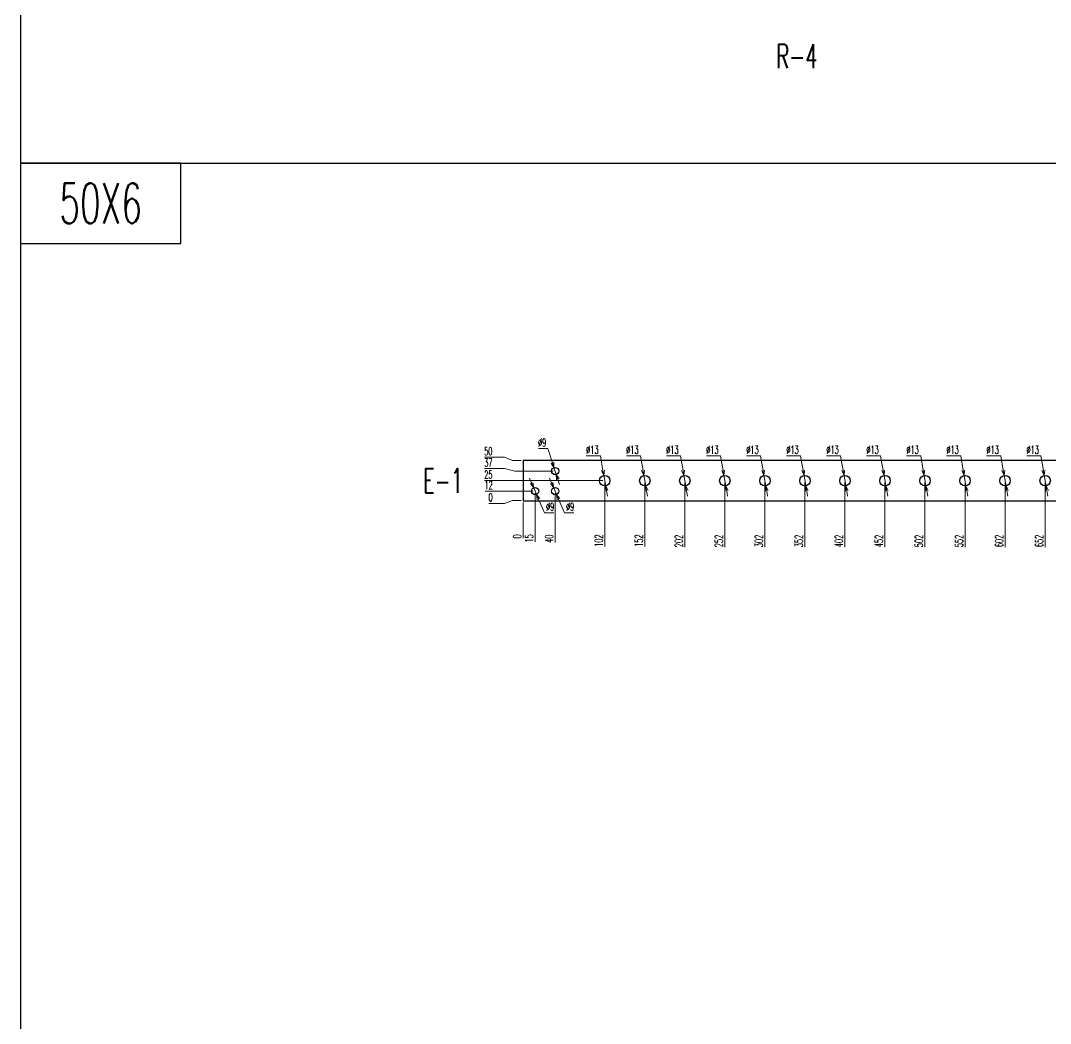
# Model space of a CAD drawing. Header units: millimetres. Extents: x 173893 to 258446, y -176540 to -123824.
# Drawn here: x 195809 to 197095, y -136433 to -135180 of the extents above; entities that cross this region are included whole.
import ezdxf
from ezdxf.enums import TextEntityAlignment as Align

# ---------------------------------------------------------------- set-up
doc = ezdxf.new("R2010")
doc.units = ezdxf.units.MM
doc.header["$LTSCALE"] = 3
doc.layers.add('@.DM. NÉT CHÍNH', color=7, linetype='Continuous')
doc.styles.add('Ann_w01', font='romans.shx', dxfattribs={"width": 0.6, "bigfont": 'chineset.shx'})
doc.dimstyles.new('Dim 01_SC05', dxfattribs={"dimscale": 5, "dimtxt": 2, "dimasz": 1.3, "dimexe": 0.5, "dimexo": 0.5, "dimgap": 0.5, "dimtad": 1, "dimtoh": 1, "dimdec": 1, "dimzin": 12, "dimdsep": 46, "dimtxsty": 'Ann_w01', "dimblk": 'OPEN30', "dimcen": 1.5, "dimclrd": 6, "dimclre": 6, "dimclrt": 3, "dimadec": 1, "dimazin": 3, "dimtm": 1e-09, "dimtfac": 1, "dimtdec": 1, "dimtmove": 0, "dimatfit": 3, "dimldrblk": 'OPEN30', "dimfxl": 1, "dimtolj": 1, "dimlwd": 20, "dimlwe": 20, "dimarcsym": 0})

# ---------------------------------------------------------------- blocks, each defined once
blk = doc.blocks.new('*D3878')
at = {"layer": '@.DM. NÉT CHÍNH', "color": 6, "linetype": 'Continuous', "lineweight": 20, "transparency": 16777216}
blk.add_line((196436.5, -135782.5), (196436.5, -135826.7), dxfattribs=at)
at = {"layer": 'Defpoints', "color": 0, "linetype": 'Continuous', "transparency": 16777216}
for p in [(196436.5, -135755), (196436.5, -135780), (196436.5, -135820.2)]:
    blk.add_point(p, dxfattribs=at)
at = {"layer": '@.DM. NÉT CHÍNH', "color": 3, "linetype": 'Continuous', "transparency": 16777216, "insert": (196429, -135824.7), "char_height": 10, "attachment_point": 5, "rotation": 90, "style": 'Ann_w01'}
blk.add_mtext('\\A1;0', dxfattribs=at)
blk = doc.blocks.new('_Open30')
at = {"color": 0, "linetype": 'ByBlock', "lineweight": -2}
for p, q in [((-1, 0.27), (0, 0)), ((0, 0), (-1, -0.27)), ((0, 0), (-1, 0))]:
    blk.add_line(p, q, dxfattribs=at)
blk = doc.blocks.new('*D3879')
at = {"layer": '@.DM. NÉT CHÍNH', "color": 6, "linetype": 'Continuous', "lineweight": 20, "transparency": 16777216}
blk.add_line((196451.5, -135770.5), (196451.5, -135831.6), dxfattribs=at)
at = {"layer": 'Defpoints', "color": 0, "linetype": 'Continuous', "transparency": 16777216}
for p in [(196436.5, -135755), (196451.5, -135768), (196451.5, -135820.2)]:
    blk.add_point(p, dxfattribs=at)
at = {"layer": '@.DM. NÉT CHÍNH', "color": 3, "linetype": 'Continuous', "transparency": 16777216, "insert": (196444, -135827.2), "char_height": 10, "attachment_point": 5, "rotation": 90, "style": 'Ann_w01'}
blk.add_mtext('\\A1;15', dxfattribs=at)
blk = doc.blocks.new('*D3880')
at = {"layer": '@.DM. NÉT CHÍNH', "color": 6, "linetype": 'Continuous', "lineweight": 20, "transparency": 16777216}
blk.add_line((196476.5, -135770.5), (196476.5, -135832.4), dxfattribs=at)
at = {"layer": 'Defpoints', "color": 0, "linetype": 'Continuous', "transparency": 16777216}
for p in [(196436.5, -135755), (196476.5, -135768), (196476.5, -135820.2)]:
    blk.add_point(p, dxfattribs=at)
at = {"layer": '@.DM. NÉT CHÍNH', "color": 3, "linetype": 'Continuous', "transparency": 16777216, "insert": (196469, -135827.6), "char_height": 10, "attachment_point": 5, "rotation": 90, "style": 'Ann_w01'}
blk.add_mtext('\\A1;40', dxfattribs=at)
blk = doc.blocks.new('*D3881')
at = {"layer": '@.DM. NÉT CHÍNH', "color": 6, "linetype": 'Continuous', "lineweight": 20, "transparency": 16777216}
blk.add_line((196538.5, -135757.5), (196538.5, -135837.3), dxfattribs=at)
at = {"layer": 'Defpoints', "color": 0, "linetype": 'Continuous', "transparency": 16777216}
for p in [(196436.5, -135755), (196538.5, -135755), (196538.5, -135820.2)]:
    blk.add_point(p, dxfattribs=at)
at = {"layer": '@.DM. NÉT CHÍNH', "color": 3, "linetype": 'Continuous', "transparency": 16777216, "insert": (196531, -135830), "char_height": 10, "attachment_point": 5, "rotation": 90, "style": 'Ann_w01'}
blk.add_mtext('\\A1;102', dxfattribs=at)
blk = doc.blocks.new('*D3882')
at = {"layer": '@.DM. NÉT CHÍNH', "color": 6, "linetype": 'Continuous', "lineweight": 20, "transparency": 16777216}
blk.add_line((196588.5, -135757.5), (196588.5, -135837.3), dxfattribs=at)
at = {"layer": 'Defpoints', "color": 0, "linetype": 'Continuous', "transparency": 16777216}
for p in [(196436.5, -135755), (196588.5, -135755), (196588.5, -135820.2)]:
    blk.add_point(p, dxfattribs=at)
at = {"layer": '@.DM. NÉT CHÍNH', "color": 3, "linetype": 'Continuous', "transparency": 16777216, "insert": (196581, -135830), "char_height": 10, "attachment_point": 5, "rotation": 90, "style": 'Ann_w01'}
blk.add_mtext('\\A1;152', dxfattribs=at)
blk = doc.blocks.new('*D3883')
at = {"layer": '@.DM. NÉT CHÍNH', "color": 6, "linetype": 'Continuous', "lineweight": 20, "transparency": 16777216}
blk.add_line((196638.5, -135757.5), (196638.5, -135838.2), dxfattribs=at)
at = {"layer": 'Defpoints', "color": 0, "linetype": 'Continuous', "transparency": 16777216}
for p in [(196436.5, -135755), (196638.5, -135755), (196638.5, -135820.2)]:
    blk.add_point(p, dxfattribs=at)
at = {"layer": '@.DM. NÉT CHÍNH', "color": 3, "linetype": 'Continuous', "transparency": 16777216, "insert": (196631, -135830.4), "char_height": 10, "attachment_point": 5, "rotation": 90, "style": 'Ann_w01'}
blk.add_mtext('\\A1;202', dxfattribs=at)
blk = doc.blocks.new('*D3884')
at = {"layer": '@.DM. NÉT CHÍNH', "color": 6, "linetype": 'Continuous', "lineweight": 20, "transparency": 16777216}
blk.add_line((196688.5, -135757.5), (196688.5, -135838.2), dxfattribs=at)
at = {"layer": 'Defpoints', "color": 0, "linetype": 'Continuous', "transparency": 16777216}
for p in [(196436.5, -135755), (196688.5, -135755), (196688.5, -135820.2)]:
    blk.add_point(p, dxfattribs=at)
at = {"layer": '@.DM. NÉT CHÍNH', "color": 3, "linetype": 'Continuous', "transparency": 16777216, "insert": (196681, -135830.4), "char_height": 10, "attachment_point": 5, "rotation": 90, "style": 'Ann_w01'}
blk.add_mtext('\\A1;252', dxfattribs=at)
blk = doc.blocks.new('*D3885')
at = {"layer": '@.DM. NÉT CHÍNH', "color": 6, "linetype": 'Continuous', "lineweight": 20, "transparency": 16777216}
blk.add_line((196738.5, -135757.5), (196738.5, -135838.2), dxfattribs=at)
at = {"layer": 'Defpoints', "color": 0, "linetype": 'Continuous', "transparency": 16777216}
for p in [(196436.5, -135755), (196738.5, -135755), (196738.5, -135820.2)]:
    blk.add_point(p, dxfattribs=at)
at = {"layer": '@.DM. NÉT CHÍNH', "color": 3, "linetype": 'Continuous', "transparency": 16777216, "insert": (196731, -135830.4), "char_height": 10, "attachment_point": 5, "rotation": 90, "style": 'Ann_w01'}
blk.add_mtext('\\A1;302', dxfattribs=at)
blk = doc.blocks.new('*D3886')
at = {"layer": '@.DM. NÉT CHÍNH', "color": 6, "linetype": 'Continuous', "lineweight": 20, "transparency": 16777216}
blk.add_line((196788.5, -135757.5), (196788.5, -135838.2), dxfattribs=at)
at = {"layer": 'Defpoints', "color": 0, "linetype": 'Continuous', "transparency": 16777216}
for p in [(196436.5, -135755), (196788.5, -135755), (196788.5, -135820.2)]:
    blk.add_point(p, dxfattribs=at)
at = {"layer": '@.DM. NÉT CHÍNH', "color": 3, "linetype": 'Continuous', "transparency": 16777216, "insert": (196781, -135830.4), "char_height": 10, "attachment_point": 5, "rotation": 90, "style": 'Ann_w01'}
blk.add_mtext('\\A1;352', dxfattribs=at)
blk = doc.blocks.new('*D3887')
at = {"layer": '@.DM. NÉT CHÍNH', "color": 6, "linetype": 'Continuous', "lineweight": 20, "transparency": 16777216}
blk.add_line((196838.5, -135757.5), (196838.5, -135838.2), dxfattribs=at)
at = {"layer": 'Defpoints', "color": 0, "linetype": 'Continuous', "transparency": 16777216}
for p in [(196436.5, -135755), (196838.5, -135755), (196838.5, -135820.2)]:
    blk.add_point(p, dxfattribs=at)
at = {"layer": '@.DM. NÉT CHÍNH', "color": 3, "linetype": 'Continuous', "transparency": 16777216, "insert": (196831, -135830.4), "char_height": 10, "attachment_point": 5, "rotation": 90, "style": 'Ann_w01'}
blk.add_mtext('\\A1;402', dxfattribs=at)
blk = doc.blocks.new('*D3888')
at = {"layer": '@.DM. NÉT CHÍNH', "color": 6, "linetype": 'Continuous', "lineweight": 20, "transparency": 16777216}
blk.add_line((196888.5, -135757.5), (196888.5, -135838.2), dxfattribs=at)
at = {"layer": 'Defpoints', "color": 0, "linetype": 'Continuous', "transparency": 16777216}
for p in [(196436.5, -135755), (196888.5, -135755), (196888.5, -135820.2)]:
    blk.add_point(p, dxfattribs=at)
at = {"layer": '@.DM. NÉT CHÍNH', "color": 3, "linetype": 'Continuous', "transparency": 16777216, "insert": (196881, -135830.4), "char_height": 10, "attachment_point": 5, "rotation": 90, "style": 'Ann_w01'}
blk.add_mtext('\\A1;452', dxfattribs=at)
blk = doc.blocks.new('*D3889')
at = {"layer": '@.DM. NÉT CHÍNH', "color": 6, "linetype": 'Continuous', "lineweight": 20, "transparency": 16777216}
blk.add_line((196938.5, -135757.5), (196938.5, -135838.2), dxfattribs=at)
at = {"layer": 'Defpoints', "color": 0, "linetype": 'Continuous', "transparency": 16777216}
for p in [(196436.5, -135755), (196938.5, -135755), (196938.5, -135820.2)]:
    blk.add_point(p, dxfattribs=at)
at = {"layer": '@.DM. NÉT CHÍNH', "color": 3, "linetype": 'Continuous', "transparency": 16777216, "insert": (196931, -135830.4), "char_height": 10, "attachment_point": 5, "rotation": 90, "style": 'Ann_w01'}
blk.add_mtext('\\A1;502', dxfattribs=at)
blk = doc.blocks.new('*D3890')
at = {"layer": '@.DM. NÉT CHÍNH', "color": 6, "linetype": 'Continuous', "lineweight": 20, "transparency": 16777216}
blk.add_line((196988.5, -135757.5), (196988.5, -135838.2), dxfattribs=at)
at = {"layer": 'Defpoints', "color": 0, "linetype": 'Continuous', "transparency": 16777216}
for p in [(196436.5, -135755), (196988.5, -135755), (196988.5, -135820.2)]:
    blk.add_point(p, dxfattribs=at)
at = {"layer": '@.DM. NÉT CHÍNH', "color": 3, "linetype": 'Continuous', "transparency": 16777216, "insert": (196981, -135830.4), "char_height": 10, "attachment_point": 5, "rotation": 90, "style": 'Ann_w01'}
blk.add_mtext('\\A1;552', dxfattribs=at)
blk = doc.blocks.new('*D3891')
at = {"layer": '@.DM. NÉT CHÍNH', "color": 6, "linetype": 'Continuous', "lineweight": 20, "transparency": 16777216}
blk.add_line((197038.5, -135757.5), (197038.5, -135837.9), dxfattribs=at)
at = {"layer": 'Defpoints', "color": 0, "linetype": 'Continuous', "transparency": 16777216}
for p in [(196436.5, -135755), (197038.5, -135755), (197038.5, -135820.2)]:
    blk.add_point(p, dxfattribs=at)
at = {"layer": '@.DM. NÉT CHÍNH', "color": 3, "linetype": 'Continuous', "transparency": 16777216, "insert": (197031, -135830.3), "char_height": 10, "attachment_point": 5, "rotation": 90, "style": 'Ann_w01'}
blk.add_mtext('\\A1;602', dxfattribs=at)
blk = doc.blocks.new('*D3892')
at = {"layer": '@.DM. NÉT CHÍNH', "color": 6, "linetype": 'Continuous', "lineweight": 20, "transparency": 16777216}
blk.add_line((197088.5, -135757.5), (197088.5, -135837.9), dxfattribs=at)
at = {"layer": 'Defpoints', "color": 0, "linetype": 'Continuous', "transparency": 16777216}
for p in [(196436.5, -135755), (197088.5, -135755), (197088.5, -135820.2)]:
    blk.add_point(p, dxfattribs=at)
at = {"layer": '@.DM. NÉT CHÍNH', "color": 3, "linetype": 'Continuous', "transparency": 16777216, "insert": (197081, -135830.3), "char_height": 10, "attachment_point": 5, "rotation": 90, "style": 'Ann_w01'}
blk.add_mtext('\\A1;652', dxfattribs=at)
blk = doc.blocks.new('*D3893')
at = {"layer": '@.DM. NÉT CHÍNH', "color": 6, "linetype": 'Continuous', "lineweight": 20, "transparency": 16777216}
blk.add_line((197138.5, -135757.5), (197138.5, -135838.2), dxfattribs=at)
at = {"layer": 'Defpoints', "color": 0, "linetype": 'Continuous', "transparency": 16777216}
for p in [(196436.5, -135755), (197138.5, -135755), (197138.5, -135820.2)]:
    blk.add_point(p, dxfattribs=at)
at = {"layer": '@.DM. NÉT CHÍNH', "color": 3, "linetype": 'Continuous', "transparency": 16777216, "insert": (197131, -135830.4), "char_height": 10, "attachment_point": 5, "rotation": 90, "style": 'Ann_w01'}
blk.add_mtext('\\A1;702', dxfattribs=at)
blk = doc.blocks.new('*D3894')
at = {"layer": '@.DM. NÉT CHÍNH', "color": 6, "linetype": 'Continuous', "lineweight": 20, "transparency": 16777216}
blk.add_line((197188.5, -135757.5), (197188.5, -135838.2), dxfattribs=at)
at = {"layer": 'Defpoints', "color": 0, "linetype": 'Continuous', "transparency": 16777216}
for p in [(196436.5, -135755), (197188.5, -135755), (197188.5, -135820.2)]:
    blk.add_point(p, dxfattribs=at)
at = {"layer": '@.DM. NÉT CHÍNH', "color": 3, "linetype": 'Continuous', "transparency": 16777216, "insert": (197181, -135830.4), "char_height": 10, "attachment_point": 5, "rotation": 90, "style": 'Ann_w01'}
blk.add_mtext('\\A1;752', dxfattribs=at)
blk = doc.blocks.new('*D3895')
at = {"layer": '@.DM. NÉT CHÍNH', "color": 6, "linetype": 'Continuous', "lineweight": 20, "transparency": 16777216}
blk.add_line((197238.5, -135757.5), (197238.5, -135838.2), dxfattribs=at)
at = {"layer": 'Defpoints', "color": 0, "linetype": 'Continuous', "transparency": 16777216}
for p in [(196436.5, -135755), (197238.5, -135755), (197238.5, -135820.2)]:
    blk.add_point(p, dxfattribs=at)
at = {"layer": '@.DM. NÉT CHÍNH', "color": 3, "linetype": 'Continuous', "transparency": 16777216, "insert": (197231, -135830.4), "char_height": 10, "attachment_point": 5, "rotation": 90, "style": 'Ann_w01'}
blk.add_mtext('\\A1;802', dxfattribs=at)
blk = doc.blocks.new('*D3896')
at = {"layer": '@.DM. NÉT CHÍNH', "color": 6, "linetype": 'Continuous', "lineweight": 20, "transparency": 16777216}
blk.add_line((197288.5, -135757.5), (197288.5, -135838.2), dxfattribs=at)
at = {"layer": 'Defpoints', "color": 0, "linetype": 'Continuous', "transparency": 16777216}
for p in [(196436.5, -135755), (197288.5, -135755), (197288.5, -135820.2)]:
    blk.add_point(p, dxfattribs=at)
at = {"layer": '@.DM. NÉT CHÍNH', "color": 3, "linetype": 'Continuous', "transparency": 16777216, "insert": (197281, -135830.4), "char_height": 10, "attachment_point": 5, "rotation": 90, "style": 'Ann_w01'}
blk.add_mtext('\\A1;852', dxfattribs=at)
blk = doc.blocks.new('*D3897')
at = {"layer": '@.DM. NÉT CHÍNH', "color": 6, "linetype": 'Continuous', "lineweight": 20, "transparency": 16777216}
blk.add_line((197350.5, -135770.5), (197350.5, -135838.4), dxfattribs=at)
at = {"layer": 'Defpoints', "color": 0, "linetype": 'Continuous', "transparency": 16777216}
for p in [(196436.5, -135755), (197350.5, -135768), (197350.5, -135820.2)]:
    blk.add_point(p, dxfattribs=at)
at = {"layer": '@.DM. NÉT CHÍNH', "color": 3, "linetype": 'Continuous', "transparency": 16777216, "insert": (197343, -135830.6), "char_height": 10, "attachment_point": 5, "rotation": 90, "style": 'Ann_w01'}
blk.add_mtext('\\A1;914', dxfattribs=at)
blk = doc.blocks.new('*D3898')
at = {"layer": '@.DM. NÉT CHÍNH', "color": 6, "linetype": 'Continuous', "lineweight": 20, "transparency": 16777216}
blk.add_line((197390.5, -135770.5), (197390.5, -135838.4), dxfattribs=at)
at = {"layer": 'Defpoints', "color": 0, "linetype": 'Continuous', "transparency": 16777216}
for p in [(196436.5, -135755), (197390.5, -135768), (197390.5, -135820.2)]:
    blk.add_point(p, dxfattribs=at)
at = {"layer": '@.DM. NÉT CHÍNH', "color": 3, "linetype": 'Continuous', "transparency": 16777216, "insert": (197383, -135830.6), "char_height": 10, "attachment_point": 5, "rotation": 90, "style": 'Ann_w01'}
blk.add_mtext('\\A1;954', dxfattribs=at)
blk = doc.blocks.new('*D3899')
at = {"layer": '@.DM. NÉT CHÍNH', "color": 6, "linetype": 'Continuous', "lineweight": 20, "transparency": 16777216}
blk.add_line((197415.5, -135782.5), (197415.5, -135837.9), dxfattribs=at)
at = {"layer": 'Defpoints', "color": 0, "linetype": 'Continuous', "transparency": 16777216}
for p in [(196436.5, -135755), (197415.5, -135780), (197415.5, -135820.2)]:
    blk.add_point(p, dxfattribs=at)
at = {"layer": '@.DM. NÉT CHÍNH', "color": 3, "linetype": 'Continuous', "transparency": 16777216, "insert": (197408, -135830.3), "char_height": 10, "attachment_point": 5, "rotation": 90, "style": 'Ann_w01'}
blk.add_mtext('\\A1;979', dxfattribs=at)
blk = doc.blocks.new('*D3900')
at = {"layer": '@.DM. NÉT CHÍNH', "color": 6, "linetype": 'Continuous', "lineweight": 20, "transparency": 16777216}
for p, q in [((196447.2, -135757.9), (196444.6, -135752)), ((196449.8, -135763.9), (196453.3, -135772.2)), ((196463.2, -135795.1), (196455.9, -135778.1)), ((196474.8, -135795.1), (196463.2, -135795.1))]:
    blk.add_line(p, q, dxfattribs=at)
at = {"layer": 'Defpoints', "color": 0, "linetype": 'Continuous', "transparency": 16777216}
for p in [(196449.8, -135763.9), (196453.3, -135772.2)]:
    blk.add_point(p, dxfattribs=at)
at = {"layer": '@.DM. NÉT CHÍNH', "color": 6, "linetype": 'Continuous', "lineweight": 20, "transparency": 16777216, "xscale": 6.5, "yscale": 6.5, "zscale": 6.5}
for p, rotation in [((196449.8, -135763.9), 293.2903205524896), ((196453.3, -135772.2), 113.2903205524897)]:
    blk.add_blockref('_Open30', p, dxfattribs=dict(at, rotation=rotation))
at = {"layer": '@.DM. NÉT CHÍNH', "color": 3, "linetype": 'Continuous', "transparency": 16777216, "insert": (196470.3, -135787.6), "char_height": 10, "attachment_point": 5, "style": 'Ann_w01'}
blk.add_mtext('\\A1;∅9', dxfattribs=at)
blk = doc.blocks.new('*D3901')
at = {"layer": '@.DM. NÉT CHÍNH', "color": 6, "linetype": 'Continuous', "lineweight": 20, "transparency": 16777216}
for p, q in [((196472.2, -135757.9), (196469.6, -135752)), ((196474.8, -135763.9), (196478.3, -135772.2)), ((196488.2, -135795.1), (196480.9, -135778.1)), ((196499.8, -135795.1), (196488.2, -135795.1))]:
    blk.add_line(p, q, dxfattribs=at)
at = {"layer": 'Defpoints', "color": 0, "linetype": 'Continuous', "transparency": 16777216}
for p in [(196474.8, -135763.9), (196478.3, -135772.2)]:
    blk.add_point(p, dxfattribs=at)
at = {"layer": '@.DM. NÉT CHÍNH', "color": 6, "linetype": 'Continuous', "lineweight": 20, "transparency": 16777216, "xscale": 6.5, "yscale": 6.5, "zscale": 6.5}
for p, rotation in [((196474.8, -135763.9), 293.2903205517571), ((196478.3, -135772.2), 113.2903205517571)]:
    blk.add_blockref('_Open30', p, dxfattribs=dict(at, rotation=rotation))
at = {"layer": '@.DM. NÉT CHÍNH', "color": 3, "linetype": 'Continuous', "transparency": 16777216, "insert": (196495.3, -135787.6), "char_height": 10, "attachment_point": 5, "style": 'Ann_w01'}
blk.add_mtext('\\A1;∅9', dxfattribs=at)
blk = doc.blocks.new('*D3902')
at = {"layer": '@.DM. NÉT CHÍNH', "color": 6, "linetype": 'Continuous', "lineweight": 20, "transparency": 16777216}
for p, q in [((196515.5, -135724), (196533.1, -135724)), ((196533.1, -135724), (196536.3, -135742.2)), ((196539.7, -135761.4), (196537.4, -135748.6)), ((196540.8, -135767.8), (196541.9, -135774.3))]:
    blk.add_line(p, q, dxfattribs=at)
at = {"layer": 'Defpoints', "color": 0, "linetype": 'Continuous', "transparency": 16777216}
for p in [(196537.4, -135748.6), (196539.7, -135761.4)]:
    blk.add_point(p, dxfattribs=at)
at = {"layer": '@.DM. NÉT CHÍNH', "color": 6, "linetype": 'Continuous', "lineweight": 20, "transparency": 16777216, "xscale": 6.5, "yscale": 6.5, "zscale": 6.5}
for p, rotation in [((196537.4, -135748.6), 279.9068978013873), ((196539.7, -135761.4), 99.90689780138729)]:
    blk.add_blockref('_Open30', p, dxfattribs=dict(at, rotation=rotation))
at = {"layer": '@.DM. NÉT CHÍNH', "color": 3, "linetype": 'Continuous', "transparency": 16777216, "insert": (196523, -135716.5), "char_height": 10, "attachment_point": 5, "style": 'Ann_w01'}
blk.add_mtext('\\A1;∅13', dxfattribs=at)
blk = doc.blocks.new('*D3907')
at = {"layer": '@.DM. NÉT CHÍNH', "color": 6, "linetype": 'Continuous', "lineweight": 20, "transparency": 16777216}
for p, q in [((197065.5, -135724), (197083.1, -135724)), ((197083.1, -135724), (197086.3, -135742.2)), ((197089.7, -135761.4), (197087.4, -135748.6)), ((197090.8, -135767.8), (197091.9, -135774.3))]:
    blk.add_line(p, q, dxfattribs=at)
at = {"layer": 'Defpoints', "color": 0, "linetype": 'Continuous', "transparency": 16777216}
for p in [(197087.4, -135748.6), (197089.7, -135761.4)]:
    blk.add_point(p, dxfattribs=at)
at = {"layer": '@.DM. NÉT CHÍNH', "color": 6, "linetype": 'Continuous', "lineweight": 20, "transparency": 16777216, "xscale": 6.5, "yscale": 6.5, "zscale": 6.5}
for p, rotation in [((197087.4, -135748.6), 279.9068978007213), ((197089.7, -135761.4), 99.9068978007213)]:
    blk.add_blockref('_Open30', p, dxfattribs=dict(at, rotation=rotation))
at = {"layer": '@.DM. NÉT CHÍNH', "color": 3, "linetype": 'Continuous', "transparency": 16777216, "insert": (197073, -135716.5), "char_height": 10, "attachment_point": 5, "style": 'Ann_w01'}
blk.add_mtext('\\A1;∅13', dxfattribs=at)
blk = doc.blocks.new('*D3908')
at = {"layer": '@.DM. NÉT CHÍNH', "color": 6, "linetype": 'Continuous', "lineweight": 20, "transparency": 16777216}
for p, q in [((197015.5, -135724), (197033.1, -135724)), ((197033.1, -135724), (197036.3, -135742.2)), ((197039.7, -135761.4), (197037.4, -135748.6)), ((197040.8, -135767.8), (197041.9, -135774.3))]:
    blk.add_line(p, q, dxfattribs=at)
at = {"layer": 'Defpoints', "color": 0, "linetype": 'Continuous', "transparency": 16777216}
for p in [(197037.4, -135748.6), (197039.7, -135761.4)]:
    blk.add_point(p, dxfattribs=at)
at = {"layer": '@.DM. NÉT CHÍNH', "color": 6, "linetype": 'Continuous', "lineweight": 20, "transparency": 16777216, "xscale": 6.5, "yscale": 6.5, "zscale": 6.5}
for p, rotation in [((197037.4, -135748.6), 279.9068978011285), ((197039.7, -135761.4), 99.90689780112851)]:
    blk.add_blockref('_Open30', p, dxfattribs=dict(at, rotation=rotation))
at = {"layer": '@.DM. NÉT CHÍNH', "color": 3, "linetype": 'Continuous', "transparency": 16777216, "insert": (197023, -135716.5), "char_height": 10, "attachment_point": 5, "style": 'Ann_w01'}
blk.add_mtext('\\A1;∅13', dxfattribs=at)
blk = doc.blocks.new('*D3909')
at = {"layer": '@.DM. NÉT CHÍNH', "color": 6, "linetype": 'Continuous', "lineweight": 20, "transparency": 16777216}
for p, q in [((196965.5, -135724), (196983.1, -135724)), ((196983.1, -135724), (196986.3, -135742.2)), ((196989.7, -135761.4), (196987.4, -135748.6)), ((196990.8, -135767.8), (196991.9, -135774.3))]:
    blk.add_line(p, q, dxfattribs=at)
at = {"layer": 'Defpoints', "color": 0, "linetype": 'Continuous', "transparency": 16777216}
for p in [(196987.4, -135748.6), (196989.7, -135761.4)]:
    blk.add_point(p, dxfattribs=at)
at = {"layer": '@.DM. NÉT CHÍNH', "color": 6, "linetype": 'Continuous', "lineweight": 20, "transparency": 16777216, "xscale": 6.5, "yscale": 6.5, "zscale": 6.5}
for p, rotation in [((196987.4, -135748.6), 279.9068978011726), ((196989.7, -135761.4), 99.90689780117263)]:
    blk.add_blockref('_Open30', p, dxfattribs=dict(at, rotation=rotation))
at = {"layer": '@.DM. NÉT CHÍNH', "color": 3, "linetype": 'Continuous', "transparency": 16777216, "insert": (196973, -135716.5), "char_height": 10, "attachment_point": 5, "style": 'Ann_w01'}
blk.add_mtext('\\A1;∅13', dxfattribs=at)
blk = doc.blocks.new('*D3910')
at = {"layer": '@.DM. NÉT CHÍNH', "color": 6, "linetype": 'Continuous', "lineweight": 20, "transparency": 16777216}
for p, q in [((196915.5, -135724), (196933.1, -135724)), ((196933.1, -135724), (196936.3, -135742.2)), ((196939.7, -135761.4), (196937.4, -135748.6)), ((196940.8, -135767.8), (196941.9, -135774.3))]:
    blk.add_line(p, q, dxfattribs=at)
at = {"layer": 'Defpoints', "color": 0, "linetype": 'Continuous', "transparency": 16777216}
for p in [(196937.4, -135748.6), (196939.7, -135761.4)]:
    blk.add_point(p, dxfattribs=at)
at = {"layer": '@.DM. NÉT CHÍNH', "color": 6, "linetype": 'Continuous', "lineweight": 20, "transparency": 16777216, "xscale": 6.5, "yscale": 6.5, "zscale": 6.5}
for p, rotation in [((196937.4, -135748.6), 279.9068978011285), ((196939.7, -135761.4), 99.90689780112851)]:
    blk.add_blockref('_Open30', p, dxfattribs=dict(at, rotation=rotation))
at = {"layer": '@.DM. NÉT CHÍNH', "color": 3, "linetype": 'Continuous', "transparency": 16777216, "insert": (196923, -135716.5), "char_height": 10, "attachment_point": 5, "style": 'Ann_w01'}
blk.add_mtext('\\A1;∅13', dxfattribs=at)
blk = doc.blocks.new('*D3911')
at = {"layer": '@.DM. NÉT CHÍNH', "color": 6, "linetype": 'Continuous', "lineweight": 20, "transparency": 16777216}
for p, q in [((196865.5, -135724), (196883.1, -135724)), ((196883.1, -135724), (196886.3, -135742.2)), ((196889.7, -135761.4), (196887.4, -135748.6)), ((196890.8, -135767.8), (196891.9, -135774.3))]:
    blk.add_line(p, q, dxfattribs=at)
at = {"layer": 'Defpoints', "color": 0, "linetype": 'Continuous', "transparency": 16777216}
for p in [(196887.4, -135748.6), (196889.7, -135761.4)]:
    blk.add_point(p, dxfattribs=at)
at = {"layer": '@.DM. NÉT CHÍNH', "color": 6, "linetype": 'Continuous', "lineweight": 20, "transparency": 16777216, "xscale": 6.5, "yscale": 6.5, "zscale": 6.5}
for p, rotation in [((196887.4, -135748.6), 279.9068978010904), ((196889.7, -135761.4), 99.9068978010904)]:
    blk.add_blockref('_Open30', p, dxfattribs=dict(at, rotation=rotation))
at = {"layer": '@.DM. NÉT CHÍNH', "color": 3, "linetype": 'Continuous', "transparency": 16777216, "insert": (196873, -135716.5), "char_height": 10, "attachment_point": 5, "style": 'Ann_w01'}
blk.add_mtext('\\A1;∅13', dxfattribs=at)
blk = doc.blocks.new('*D3912')
at = {"layer": '@.DM. NÉT CHÍNH', "color": 6, "linetype": 'Continuous', "lineweight": 20, "transparency": 16777216}
for p, q in [((196815.5, -135724), (196833.1, -135724)), ((196833.1, -135724), (196836.3, -135742.2)), ((196839.7, -135761.4), (196837.4, -135748.6)), ((196840.8, -135767.8), (196841.9, -135774.3))]:
    blk.add_line(p, q, dxfattribs=at)
at = {"layer": 'Defpoints', "color": 0, "linetype": 'Continuous', "transparency": 16777216}
for p in [(196837.4, -135748.6), (196839.7, -135761.4)]:
    blk.add_point(p, dxfattribs=at)
at = {"layer": '@.DM. NÉT CHÍNH', "color": 6, "linetype": 'Continuous', "lineweight": 20, "transparency": 16777216, "xscale": 6.5, "yscale": 6.5, "zscale": 6.5}
for p, rotation in [((196837.4, -135748.6), 279.9068978011285), ((196839.7, -135761.4), 99.90689780112851)]:
    blk.add_blockref('_Open30', p, dxfattribs=dict(at, rotation=rotation))
at = {"layer": '@.DM. NÉT CHÍNH', "color": 3, "linetype": 'Continuous', "transparency": 16777216, "insert": (196823, -135716.5), "char_height": 10, "attachment_point": 5, "style": 'Ann_w01'}
blk.add_mtext('\\A1;∅13', dxfattribs=at)
blk = doc.blocks.new('*D3913')
at = {"layer": '@.DM. NÉT CHÍNH', "color": 6, "linetype": 'Continuous', "lineweight": 20, "transparency": 16777216}
for p, q in [((196765.5, -135724), (196783.1, -135724)), ((196783.1, -135724), (196786.3, -135742.2)), ((196789.7, -135761.4), (196787.4, -135748.6)), ((196790.8, -135767.8), (196791.9, -135774.3))]:
    blk.add_line(p, q, dxfattribs=at)
at = {"layer": 'Defpoints', "color": 0, "linetype": 'Continuous', "transparency": 16777216}
for p in [(196787.4, -135748.6), (196789.7, -135761.4)]:
    blk.add_point(p, dxfattribs=at)
at = {"layer": '@.DM. NÉT CHÍNH', "color": 6, "linetype": 'Continuous', "lineweight": 20, "transparency": 16777216, "xscale": 6.5, "yscale": 6.5, "zscale": 6.5}
for p, rotation in [((196787.4, -135748.6), 279.9068978004145), ((196789.7, -135761.4), 99.90689780041447)]:
    blk.add_blockref('_Open30', p, dxfattribs=dict(at, rotation=rotation))
at = {"layer": '@.DM. NÉT CHÍNH', "color": 3, "linetype": 'Continuous', "transparency": 16777216, "insert": (196773, -135716.5), "char_height": 10, "attachment_point": 5, "style": 'Ann_w01'}
blk.add_mtext('\\A1;∅13', dxfattribs=at)
blk = doc.blocks.new('*D3914')
at = {"layer": '@.DM. NÉT CHÍNH', "color": 6, "linetype": 'Continuous', "lineweight": 20, "transparency": 16777216}
for p, q in [((196715.5, -135724), (196733.1, -135724)), ((196733.1, -135724), (196736.3, -135742.2)), ((196739.7, -135761.4), (196737.4, -135748.6)), ((196740.8, -135767.8), (196741.9, -135774.3))]:
    blk.add_line(p, q, dxfattribs=at)
at = {"layer": 'Defpoints', "color": 0, "linetype": 'Continuous', "transparency": 16777216}
for p in [(196737.4, -135748.6), (196739.7, -135761.4)]:
    blk.add_point(p, dxfattribs=at)
at = {"layer": '@.DM. NÉT CHÍNH', "color": 6, "linetype": 'Continuous', "lineweight": 20, "transparency": 16777216, "xscale": 6.5, "yscale": 6.5, "zscale": 6.5}
for p, rotation in [((196737.4, -135748.6), 279.906897801315), ((196739.7, -135761.4), 99.90689780131501)]:
    blk.add_blockref('_Open30', p, dxfattribs=dict(at, rotation=rotation))
at = {"layer": '@.DM. NÉT CHÍNH', "color": 3, "linetype": 'Continuous', "transparency": 16777216, "insert": (196723, -135716.5), "char_height": 10, "attachment_point": 5, "style": 'Ann_w01'}
blk.add_mtext('\\A1;∅13', dxfattribs=at)
blk = doc.blocks.new('*D3915')
at = {"layer": '@.DM. NÉT CHÍNH', "color": 6, "linetype": 'Continuous', "lineweight": 20, "transparency": 16777216}
for p, q in [((196665.5, -135724), (196683.1, -135724)), ((196683.1, -135724), (196686.3, -135742.2)), ((196689.7, -135761.4), (196687.4, -135748.6)), ((196690.8, -135767.8), (196691.9, -135774.3))]:
    blk.add_line(p, q, dxfattribs=at)
at = {"layer": 'Defpoints', "color": 0, "linetype": 'Continuous', "transparency": 16777216}
for p in [(196687.4, -135748.6), (196689.7, -135761.4)]:
    blk.add_point(p, dxfattribs=at)
at = {"layer": '@.DM. NÉT CHÍNH', "color": 6, "linetype": 'Continuous', "lineweight": 20, "transparency": 16777216, "xscale": 6.5, "yscale": 6.5, "zscale": 6.5}
for p, rotation in [((196687.4, -135748.6), 279.9068978006672), ((196689.7, -135761.4), 99.9068978006672)]:
    blk.add_blockref('_Open30', p, dxfattribs=dict(at, rotation=rotation))
at = {"layer": '@.DM. NÉT CHÍNH', "color": 3, "linetype": 'Continuous', "transparency": 16777216, "insert": (196673, -135716.5), "char_height": 10, "attachment_point": 5, "style": 'Ann_w01'}
blk.add_mtext('\\A1;∅13', dxfattribs=at)
blk = doc.blocks.new('*D3916')
at = {"layer": '@.DM. NÉT CHÍNH', "color": 6, "linetype": 'Continuous', "lineweight": 20, "transparency": 16777216}
for p, q in [((196615.5, -135724), (196633.1, -135724)), ((196633.1, -135724), (196636.3, -135742.2)), ((196639.7, -135761.4), (196637.4, -135748.6)), ((196640.8, -135767.8), (196641.9, -135774.3))]:
    blk.add_line(p, q, dxfattribs=at)
at = {"layer": 'Defpoints', "color": 0, "linetype": 'Continuous', "transparency": 16777216}
for p in [(196637.4, -135748.6), (196639.7, -135761.4)]:
    blk.add_point(p, dxfattribs=at)
at = {"layer": '@.DM. NÉT CHÍNH', "color": 6, "linetype": 'Continuous', "lineweight": 20, "transparency": 16777216, "xscale": 6.5, "yscale": 6.5, "zscale": 6.5}
for p, rotation in [((196637.4, -135748.6), 279.9068978013713), ((196639.7, -135761.4), 99.90689780137124)]:
    blk.add_blockref('_Open30', p, dxfattribs=dict(at, rotation=rotation))
at = {"layer": '@.DM. NÉT CHÍNH', "color": 3, "linetype": 'Continuous', "transparency": 16777216, "insert": (196623, -135716.5), "char_height": 10, "attachment_point": 5, "style": 'Ann_w01'}
blk.add_mtext('\\A1;∅13', dxfattribs=at)
blk = doc.blocks.new('*D3917')
at = {"layer": '@.DM. NÉT CHÍNH', "color": 6, "linetype": 'Continuous', "lineweight": 20, "transparency": 16777216}
for p, q in [((196565.5, -135724), (196583.1, -135724)), ((196583.1, -135724), (196586.3, -135742.2)), ((196589.7, -135761.4), (196587.4, -135748.6)), ((196590.8, -135767.8), (196591.9, -135774.3))]:
    blk.add_line(p, q, dxfattribs=at)
at = {"layer": 'Defpoints', "color": 0, "linetype": 'Continuous', "transparency": 16777216}
for p in [(196587.4, -135748.6), (196589.7, -135761.4)]:
    blk.add_point(p, dxfattribs=at)
at = {"layer": '@.DM. NÉT CHÍNH', "color": 6, "linetype": 'Continuous', "lineweight": 20, "transparency": 16777216, "xscale": 6.5, "yscale": 6.5, "zscale": 6.5}
for p, rotation in [((196587.4, -135748.6), 279.9068978008758), ((196589.7, -135761.4), 99.90689780087578)]:
    blk.add_blockref('_Open30', p, dxfattribs=dict(at, rotation=rotation))
at = {"layer": '@.DM. NÉT CHÍNH', "color": 3, "linetype": 'Continuous', "transparency": 16777216, "insert": (196573, -135716.5), "char_height": 10, "attachment_point": 5, "style": 'Ann_w01'}
blk.add_mtext('\\A1;∅13', dxfattribs=at)
blk = doc.blocks.new('*D3918')
at = {"layer": '@.DM. NÉT CHÍNH', "color": 6, "linetype": 'Continuous', "lineweight": 20, "transparency": 16777216}
for p, q in [((196455.8, -135715), (196467.4, -135715)), ((196467.4, -135715), (196473.1, -135732.6)), ((196477.9, -135747.3), (196475.1, -135738.8)), ((196479.9, -135753.5), (196482, -135759.7))]:
    blk.add_line(p, q, dxfattribs=at)
at = {"layer": 'Defpoints', "color": 0, "linetype": 'Continuous', "transparency": 16777216}
for p in [(196475.1, -135738.8), (196477.9, -135747.3)]:
    blk.add_point(p, dxfattribs=at)
at = {"layer": '@.DM. NÉT CHÍNH', "color": 6, "linetype": 'Continuous', "lineweight": 20, "transparency": 16777216, "xscale": 6.5, "yscale": 6.5, "zscale": 6.5}
for p, rotation in [((196475.1, -135738.8), 288.0502596818826), ((196477.9, -135747.3), 108.0502596818826)]:
    blk.add_blockref('_Open30', p, dxfattribs=dict(at, rotation=rotation))
at = {"layer": '@.DM. NÉT CHÍNH', "color": 3, "linetype": 'Continuous', "transparency": 16777216, "insert": (196460.3, -135707.5), "char_height": 10, "attachment_point": 5, "style": 'Ann_w01'}
blk.add_mtext('\\A1;∅9', dxfattribs=at)
blk = doc.blocks.new('*D3923')
at = {"layer": '@.DM. NÉT CHÍNH', "color": 6, "linetype": 'Continuous', "lineweight": 20, "transparency": 16777216}
for p, q in [((196413.4, -135783.4), (196393.9, -135783.4)), ((196423.5, -135780), (196413.4, -135783.4)), ((196434, -135780), (196423.5, -135780))]:
    blk.add_line(p, q, dxfattribs=at)
at = {"layer": 'Defpoints', "color": 0, "linetype": 'Continuous', "transparency": 16777216}
for p in [(196400.4, -135783.4), (196436.5, -135780), (196436.5, -135780)]:
    blk.add_point(p, dxfattribs=at)
at = {"layer": '@.DM. NÉT CHÍNH', "color": 3, "linetype": 'Continuous', "transparency": 16777216, "insert": (196395.9, -135775.9), "char_height": 10, "attachment_point": 5, "style": 'Ann_w01'}
blk.add_mtext('\\A1;0', dxfattribs=at)
blk = doc.blocks.new('*D3924')
at = {"layer": '@.DM. NÉT CHÍNH', "color": 6, "linetype": 'Continuous', "lineweight": 20, "transparency": 16777216}
blk.add_line((196449, -135768), (196389.1, -135768), dxfattribs=at)
at = {"layer": 'Defpoints', "color": 0, "linetype": 'Continuous', "transparency": 16777216}
for p in [(196400.4, -135768), (196451.5, -135768), (196436.5, -135780)]:
    blk.add_point(p, dxfattribs=at)
at = {"layer": '@.DM. NÉT CHÍNH', "color": 3, "linetype": 'Continuous', "transparency": 16777216, "insert": (196393.5, -135760.5), "char_height": 10, "attachment_point": 5, "style": 'Ann_w01'}
blk.add_mtext('\\A1;12', dxfattribs=at)
blk = doc.blocks.new('*D3925')
at = {"layer": '@.DM. NÉT CHÍNH', "color": 6, "linetype": 'Continuous', "lineweight": 20, "transparency": 16777216}
blk.add_line((196536, -135755), (196388.2, -135755), dxfattribs=at)
at = {"layer": 'Defpoints', "color": 0, "linetype": 'Continuous', "transparency": 16777216}
for p in [(196400.4, -135755), (196538.5, -135755), (196436.5, -135780)]:
    blk.add_point(p, dxfattribs=at)
at = {"layer": '@.DM. NÉT CHÍNH', "color": 3, "linetype": 'Continuous', "transparency": 16777216, "insert": (196393.1, -135747.5), "char_height": 10, "attachment_point": 5, "style": 'Ann_w01'}
blk.add_mtext('\\A1;25', dxfattribs=at)
blk = doc.blocks.new('*D3926')
at = {"layer": '@.DM. NÉT CHÍNH', "color": 6, "linetype": 'Continuous', "lineweight": 20, "transparency": 16777216}
for p, q in [((196413.4, -135740), (196388.2, -135740)), ((196426.4, -135743), (196413.4, -135740)), ((196474, -135743), (196426.4, -135743))]:
    blk.add_line(p, q, dxfattribs=at)
at = {"layer": 'Defpoints', "color": 0, "linetype": 'Continuous', "transparency": 16777216}
for p in [(196400.4, -135740), (196476.5, -135743), (196436.5, -135780)]:
    blk.add_point(p, dxfattribs=at)
at = {"layer": '@.DM. NÉT CHÍNH', "color": 3, "linetype": 'Continuous', "transparency": 16777216, "insert": (196393.1, -135732.5), "char_height": 10, "attachment_point": 5, "style": 'Ann_w01'}
blk.add_mtext('\\A1;37', dxfattribs=at)
blk = doc.blocks.new('*D3927')
at = {"layer": '@.DM. NÉT CHÍNH', "color": 6, "linetype": 'Continuous', "lineweight": 20, "transparency": 16777216}
for p, q in [((196413.4, -135725.8), (196388.2, -135725.8)), ((196423.5, -135730), (196413.4, -135725.8)), ((196434, -135730), (196423.5, -135730))]:
    blk.add_line(p, q, dxfattribs=at)
at = {"layer": 'Defpoints', "color": 0, "linetype": 'Continuous', "transparency": 16777216}
for p in [(196400.4, -135725.8), (196436.5, -135730), (196436.5, -135780)]:
    blk.add_point(p, dxfattribs=at)
at = {"layer": '@.DM. NÉT CHÍNH', "color": 3, "linetype": 'Continuous', "transparency": 16777216, "insert": (196393.1, -135718.3), "char_height": 10, "attachment_point": 5, "style": 'Ann_w01'}
blk.add_mtext('\\A1;50', dxfattribs=at)

msp = doc.modelspace()

# ---------------------------------------------------------------- linework, layer by layer
msp.add_lwpolyline([(195808.93, -135458.63), (196008.93, -135458.63), (196008.93, -135358.63), (195808.93, -135358.63)], close=True)
at = {"layer": '@.DM. NÉT CHÍNH', "linetype": 'Continuous'}
for p, q in [((195808.93, -124247.34), (195808.93, -137826.43)), ((195808.93, -135358.63), (201737.57, -135358.63))]:
    msp.add_line(p, q, dxfattribs=at)
msp.add_lwpolyline([(196436.54, -135780.04), (197415.54, -135780.04), (197415.54, -135730.04), (196436.54, -135730.04)], close=True, dxfattribs=at)
for centre, radius in [((196476.54, -135743.04), 4.5), ((196538.54, -135755.04), 6.5), ((196588.54, -135755.04), 6.5), ((196638.54, -135755.04), 6.5), ((196688.54, -135755.04), 6.5), ((196738.54, -135755.04), 6.5), ((196788.54, -135755.04), 6.5), ((196838.54, -135755.04), 6.5), ((196888.54, -135755.04), 6.5), ((196938.54, -135755.04), 6.5), ((196988.54, -135755.04), 6.5), ((197038.54, -135755.04), 6.5), ((197088.54, -135755.04), 6.5), ((196451.54, -135768.04), 4.5), ((196476.54, -135768.04), 4.5)]:
    msp.add_circle(centre, radius, dxfattribs=at)

# ---------------------------------------------------------------- texts
at = {"style": 'Ann_w01', "width": 0.6}
for s, p in [('R-4', (196778.42, -135224.95)), ('E-1', (196336.54, -135755.04))]:
    msp.add_text(s, height=30, dxfattribs=at).set_placement(p, align=Align.MIDDLE_CENTER)
at = {"color": 1, "style": 'Ann_w01', "width": 0.6}
msp.add_text('50X6', height=50, dxfattribs=at).set_placement((195908.93, -135408.63), align=Align.MIDDLE_CENTER)

# ---------------------------------------------------------------- dimensions: what is measured, and where the dimension line sits
at = {"layer": '@.DM. NÉT CHÍNH', "linetype": 'Continuous'}
for p1, p2, picture, middle in [((196477.93, -135747.32), (196475.14, -135738.76), '*D3918', (196460.32, -135714.99)), ((196539.65, -135761.45), (196537.42, -135748.64), '*D3902', (196523.05, -135724.01)), ((196589.65, -135761.45), (196587.42, -135748.64), '*D3917', (196573.05, -135724.01)), ((196639.65, -135761.45), (196637.42, -135748.64), '*D3916', (196623.05, -135724.01)), ((196689.65, -135761.45), (196687.42, -135748.64), '*D3915', (196673.05, -135724.01)), ((196739.65, -135761.45), (196737.42, -135748.64), '*D3914', (196723.05, -135724.01)), ((196789.65, -135761.45), (196787.42, -135748.64), '*D3913', (196773.05, -135724.01)), ((196839.65, -135761.45), (196837.42, -135748.64), '*D3912', (196823.05, -135724.01)), ((196889.65, -135761.45), (196887.42, -135748.64), '*D3911', (196873.05, -135724.01)), ((196939.65, -135761.45), (196937.42, -135748.64), '*D3910', (196923.05, -135724.01)), ((196989.65, -135761.45), (196987.42, -135748.64), '*D3909', (196973.05, -135724.01)), ((197039.65, -135761.45), (197037.42, -135748.64), '*D3908', (197023.05, -135724.01)), ((197089.65, -135761.45), (197087.42, -135748.64), '*D3907', (197073.05, -135724.01)), ((196449.76, -135763.91), (196453.32, -135772.18), '*D3900', (196470.27, -135795.14)), ((196474.76, -135763.91), (196478.32, -135772.18), '*D3901', (196495.27, -135795.14))]:
    dim = msp.add_diameter_dim_2p(p1=p1, p2=p2, dimstyle='Dim 01_SC05', dxfattribs=at)
    dim.commit()
    dim.dimension.update_dxf_attribs({"geometry": picture, "text_midpoint": middle, "dimtype": 163})
for feature_location, offset, dtype, origin, picture, middle in [((196436.54, -135730.04), (-36.12, 4.23), 0, (196436.54, -135780.04), '*D3927', (196393.06, -135718.31)), ((196476.54, -135743.04), (-76.12, 2.99), 0, (196436.54, -135780.04), '*D3926', (196393.06, -135732.55)), ((196538.54, -135755.04), (-138.12, 0), 0, (196436.54, -135780.04), '*D3925', (196393.06, -135747.54)), ((196451.54, -135768.04), (-51.12, 0), 0, (196436.54, -135780.04), '*D3924', (196393.49, -135760.54)), ((196436.53601627, -135780.04194071), (0, -40.18558309), 1, (196436.53601627, -135755.04194071), '*D3878', (196429.03601627, -135824.72752381)), ((196451.54, -135768.04), (0, -52.19), 1, (196436.54, -135755.04), '*D3879', (196444.04, -135827.16)), ((196476.54, -135768.04), (0, -52.19), 1, (196436.54, -135755.04), '*D3880', (196469.04, -135827.58)), ((196538.54, -135755.04), (0, -65.19), 1, (196436.54, -135755.04), '*D3881', (196531.04, -135830.01)), ((196588.54, -135755.04), (0, -65.19), 1, (196436.54, -135755.04), '*D3882', (196581.04, -135830.01)), ((196638.54, -135755.04), (0, -65.19), 1, (196436.54, -135755.04), '*D3883', (196631.04, -135830.44)), ((196688.54, -135755.04), (0, -65.19), 1, (196436.54, -135755.04), '*D3884', (196681.04, -135830.44)), ((196738.54, -135755.04), (0, -65.19), 1, (196436.54, -135755.04), '*D3885', (196731.04, -135830.44)), ((196788.54, -135755.04), (0, -65.19), 1, (196436.54, -135755.04), '*D3886', (196781.04, -135830.44)), ((196838.54, -135755.04), (0, -65.19), 1, (196436.54, -135755.04), '*D3887', (196831.04, -135830.44)), ((196888.54, -135755.04), (0, -65.19), 1, (196436.54, -135755.04), '*D3888', (196881.04, -135830.44)), ((196938.54, -135755.04), (0, -65.19), 1, (196436.54, -135755.04), '*D3889', (196931.04, -135830.44)), ((196988.54, -135755.04), (0, -65.19), 1, (196436.54, -135755.04), '*D3890', (196981.04, -135830.44)), ((197038.54, -135755.04), (0, -65.19), 1, (196436.54, -135755.04), '*D3891', (197031.04, -135830.3)), ((197088.54, -135755.04), (0, -65.19), 1, (196436.54, -135755.04), '*D3892', (197081.04, -135830.3)), ((197138.54, -135755.04), (0, -65.19), 1, (196436.54, -135755.04), '*D3893', (197131.04, -135830.44)), ((197188.54, -135755.04), (0, -65.19), 1, (196436.54, -135755.04), '*D3894', (197181.04, -135830.44)), ((197238.54, -135755.04), (0, -65.19), 1, (196436.54, -135755.04), '*D3895', (197231.04, -135830.44)), ((197288.54, -135755.04), (0, -65.19), 1, (196436.54, -135755.04), '*D3896', (197281.04, -135830.44)), ((197350.54, -135768.04), (0, -52.19), 1, (196436.54, -135755.04), '*D3897', (197343.04, -135830.58)), ((197390.54, -135768.04), (0, -52.19), 1, (196436.54, -135755.04), '*D3898', (197383.04, -135830.58)), ((197415.54, -135780.04), (0, -40.19), 1, (196436.54, -135755.04), '*D3899', (197408.04, -135830.3)), ((196436.53601627, -135780.04194071), (-36.12123136, -3.38512107), 0, (196436.53601627, -135780.04194071), '*D3923', (196395.91478491, -135775.92706178))]:
    dim = msp.add_ordinate_dim(feature_location=feature_location, offset=offset, dtype=dtype, origin=origin, dimstyle='Dim 01_SC05', dxfattribs=at)
    dim.commit()
    dim.dimension.update_dxf_attribs({"geometry": picture, "text_midpoint": middle})

doc.saveas('drawing.dxf')
